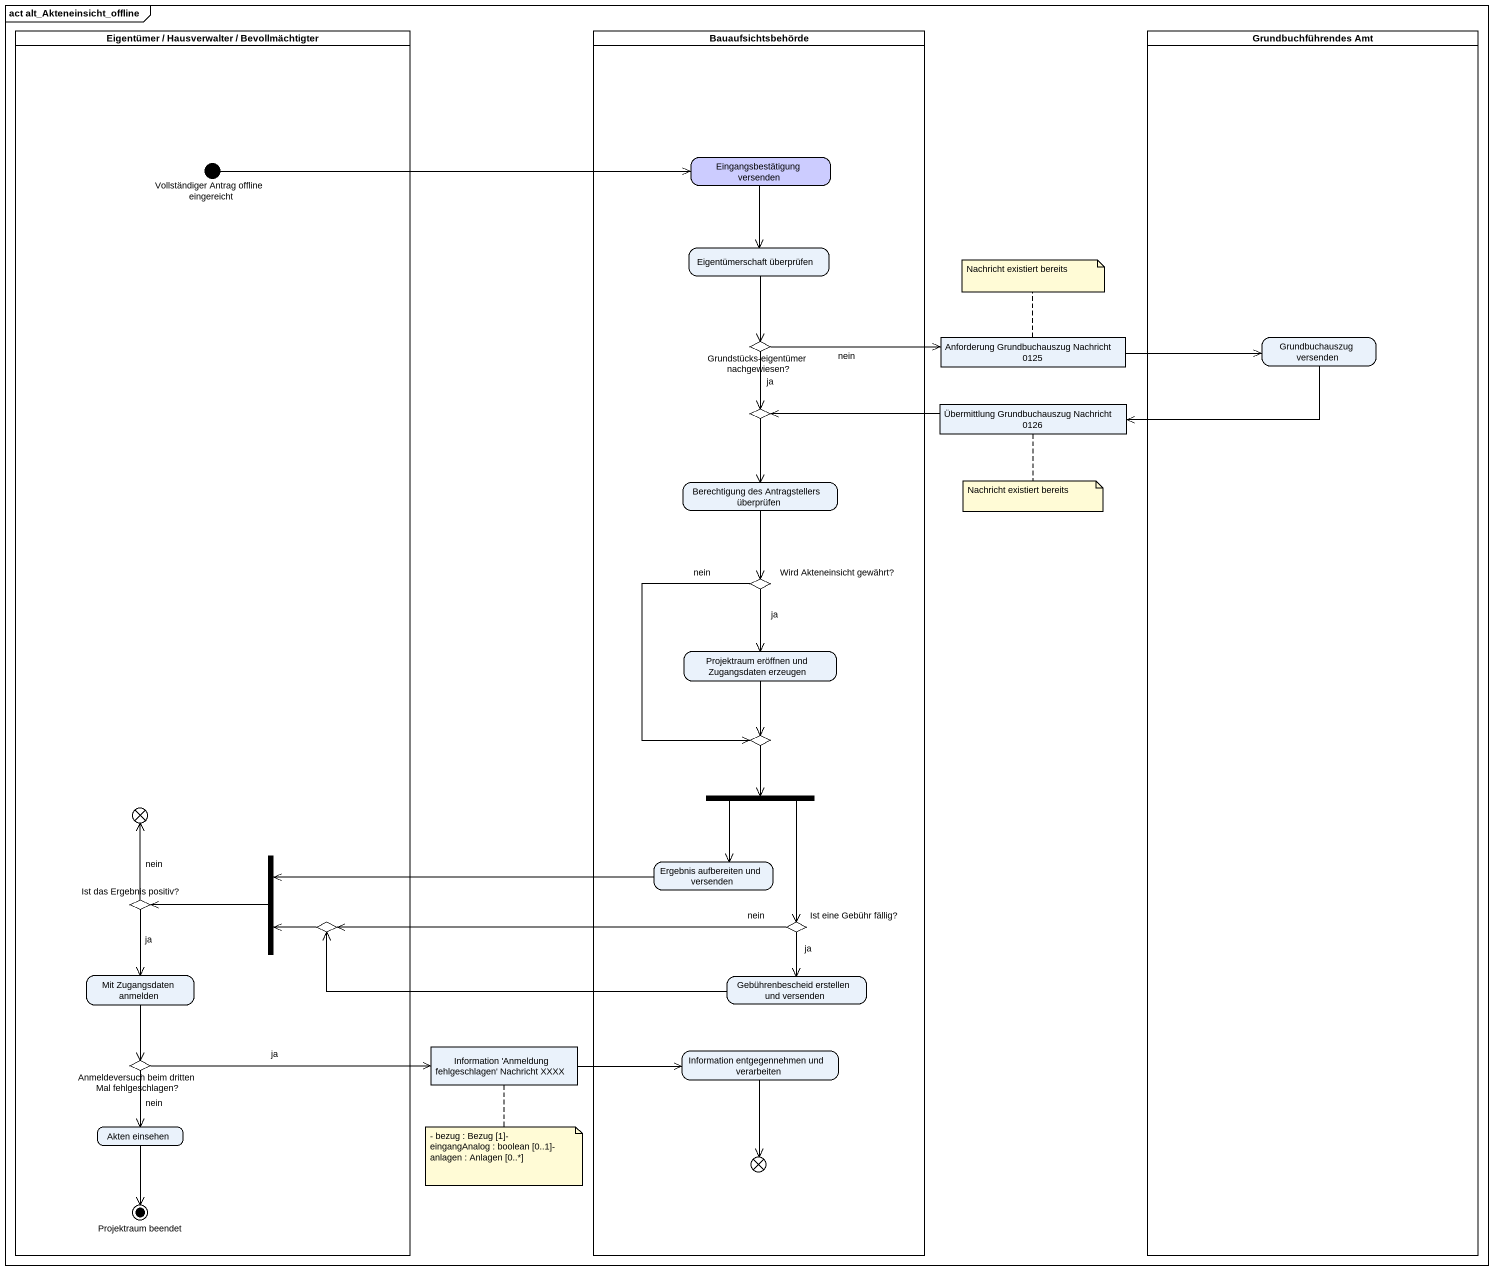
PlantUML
@startuml
mainframe act alt_Akteneinsicht_offline
hide empty description
state "Eigentümer / Hausverwalter / Bevollmächtigter" as Eigentümer_Hausverwalter <<partition>> {
  state "Vollständiger Antrag offline eingereicht" as Vollständiger_Antrag <<start>>
  state flowfinal1 <<end>>
  state fork2 <<join>>
  state "Ist das Ergebnis positiv?" as Ist_das_Ergebnis_positiv <<choice>>
  state choice3 <<choice>>
  state "Mit Zugangsdaten anmelden" as Mit_Zugangsdaten_anmelden
  state "Anmeldeversuch beim dritten Mal fehlgeschlagen?" as Anmeldeversuch_beim_dritten <<choice>>
  state "Akten einsehen" as Akten_einsehen
  state "Projektraum beendet" as Projektraum_beendet <<end>>
}
state Bauaufsichtsbehörde <<partition>> {
  state "Eingangsbestätigung versenden" as Eingangsbestätigung #CCCCFF
  state "Eigentümerschaft überprüfen" as Eigentümerschaft_überprüfen
  state "Grundstücks-eigentümer nachgewiesen?" as Grundstücks_eigentümer <<choice>>
  state choice1 <<choice>>
  state "Berechtigung des Antragstellers überprüfen" as Berechtigung_des
  state "Wird Akteneinsicht gewährt?" as Wird_Akteneinsicht_gewährt <<choice>>
  state "Projektraum eröffnen und Zugangsdaten erzeugen" as Projektraum_eröffnen_und
  state choice2 <<choice>>
  state fork1 <<fork>>
  state "Ergebnis aufbereiten und versenden" as Ergebnis_aufbereiten_und
  state "Ist eine Gebühr fällig?" as Ist_eine_Gebühr_fällig <<choice>>
  state "Gebührenbescheid erstellen und versenden" as Gebührenbescheid_erstellen
  state "Information entgegennehmen und verarbeiten" as Information_entgegennehmen
  state flowfinal2 <<end>>
}
state "Grundbuchführendes Amt" as Grundbuchführendes_Amt <<partition>> {
  state "Grundbuchauszug versenden" as Grundbuchauszug_versenden
}
state "Anforderung Grundbuchauszug Nachricht 0125" as Anforderung_Grundbuchauszug <<object>>
state "Übermittlung Grundbuchauszug Nachricht 0126" as Übermittlung <<object>>
state "Information 'Anmeldung fehlgeschlagen' Nachricht XXXX" as Information_Anmeldung <<object>>
Vollständiger_Antrag -right-> Eingangsbestätigung
Eingangsbestätigung --> Eigentümerschaft_überprüfen
Eigentümerschaft_überprüfen --> Grundstücks_eigentümer
Grundstücks_eigentümer -right-> Anforderung_Grundbuchauszug : nein
Grundstücks_eigentümer --> choice1 : ja
Anforderung_Grundbuchauszug -right-> Grundbuchauszug_versenden
Grundbuchauszug_versenden -left-> Übermittlung
choice1 --> Berechtigung_des
Übermittlung -left-> choice1
Berechtigung_des --> Wird_Akteneinsicht_gewährt
Wird_Akteneinsicht_gewährt --> Projektraum_eröffnen_und : ja
Wird_Akteneinsicht_gewährt --> choice2 : nein
Projektraum_eröffnen_und --> choice2
choice2 --> fork1
fork1 --> Ergebnis_aufbereiten_und
fork1 --> Ist_eine_Gebühr_fällig
fork2 -left-> Ist_das_Ergebnis_positiv
Ergebnis_aufbereiten_und -left-> fork2
Ist_das_Ergebnis_positiv -up-> flowfinal1 : nein
Ist_das_Ergebnis_positiv --> Mit_Zugangsdaten_anmelden : ja
choice3 -left-> fork2
Ist_eine_Gebühr_fällig -left-> choice3 : nein
Ist_eine_Gebühr_fällig --> Gebührenbescheid_erstellen : ja
Mit_Zugangsdaten_anmelden --> Anmeldeversuch_beim_dritten
Gebührenbescheid_erstellen -left-> choice3
Anmeldeversuch_beim_dritten -right-> Information_Anmeldung : ja
Anmeldeversuch_beim_dritten --> Akten_einsehen : nein
Information_Anmeldung -right-> Information_entgegennehmen
Information_entgegennehmen --> flowfinal2
Akten_einsehen --> Projektraum_beendet
note top of Anforderung_Grundbuchauszug : Nachricht existiert bereits
note bottom of Übermittlung : Nachricht existiert bereits
note bottom of Information_Anmeldung : - bezug : Bezug [1]- eingangAnalog : boolean [0..1]- anlagen : Anlagen [0..*]
@enduml
